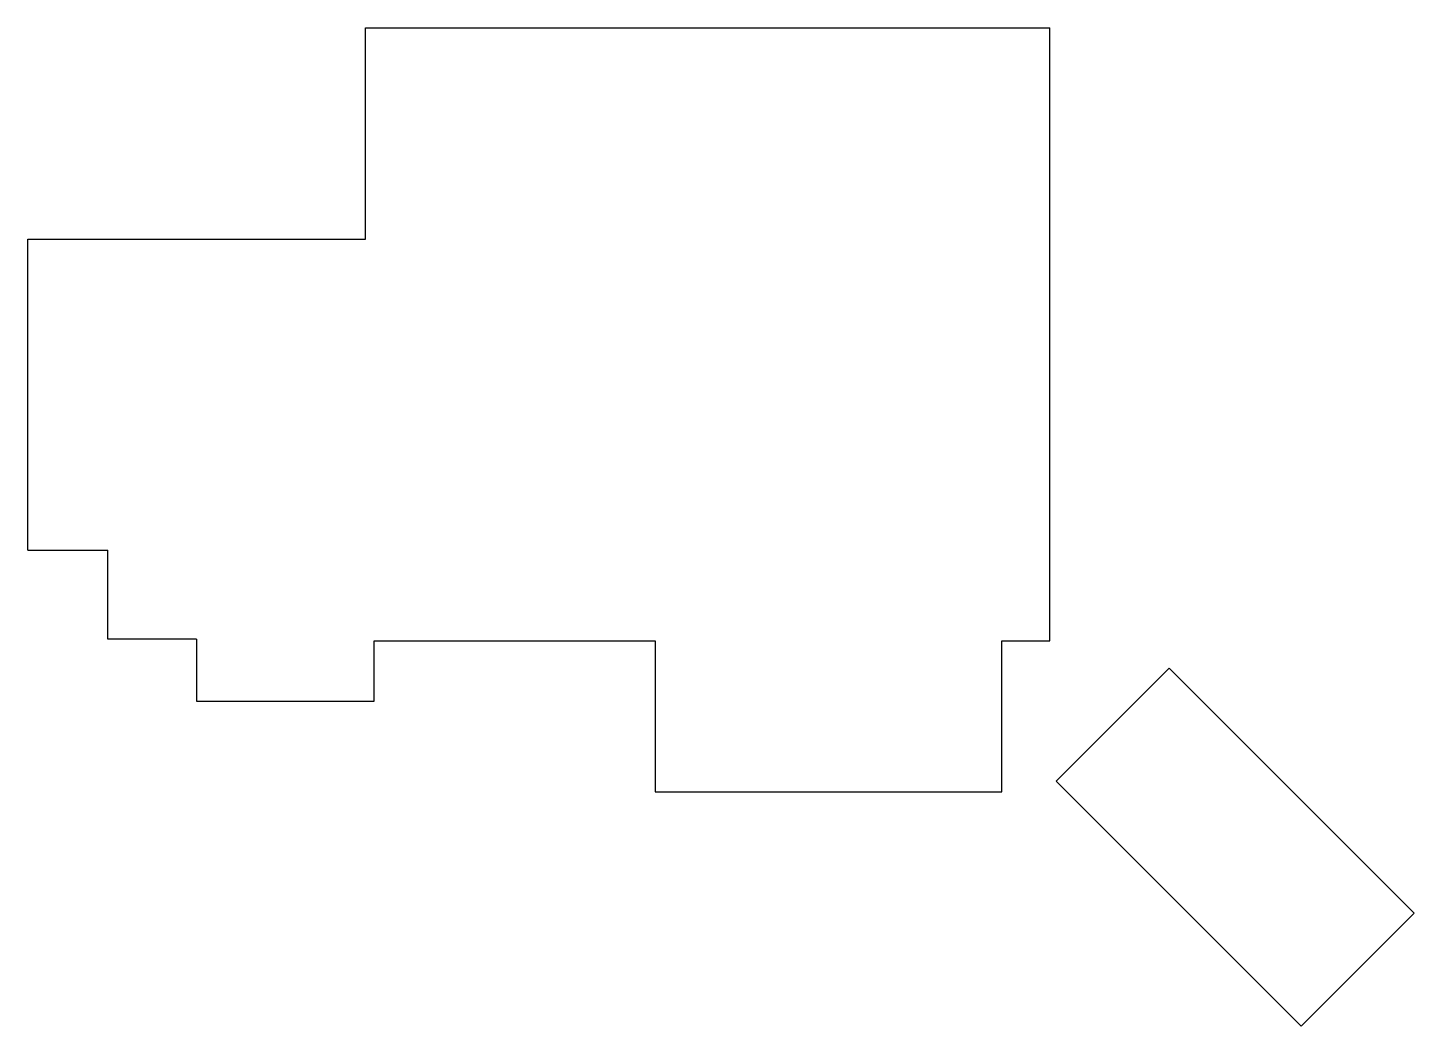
# Model space of a CAD drawing. Header units: millimetres. Extents: x -48 to 108, y -52 to 60.
import ezdxf

# ---------------------------------------------------------------- set-up
doc = ezdxf.new("R2010")
doc.units = ezdxf.units.MM

msp = doc.modelspace()

# ---------------------------------------------------------------- linework, layer by layer
for p, q in [((-10, 36.2), (-10, 60)), ((-10, 60), (67, 60)), ((67, -9), (67, 60)), ((-48, 1.2), (-48, 36.2)), ((-48, 36.2), (-10, 36.2)), ((-48, 1.2), (-39, 1.2)), ((-39, -8.8), (-39, 1.2)), ((-29, -8.8), (-39, -8.8)), ((-29, -8.8), (-29, -15.8)), ((-9, -9), (22.6, -9)), ((-9, -15.8), (-9, -9)), ((22.6, -9), (22.6, -26)), ((61.6, -9), (67, -9)), ((61.6, -26), (61.6, -9)), ((80.45, -12.08), (67.72, -24.81)), ((80.45, -12.08), (108.03, -39.66)), ((-29, -15.8), (-9, -15.8)), ((67.72, -24.81), (95.3, -52.38)), ((22.6, -26), (61.6, -26)), ((95.3, -52.38), (108.03, -39.66))]:
    msp.add_line(p, q)

doc.saveas('drawing.dxf')
